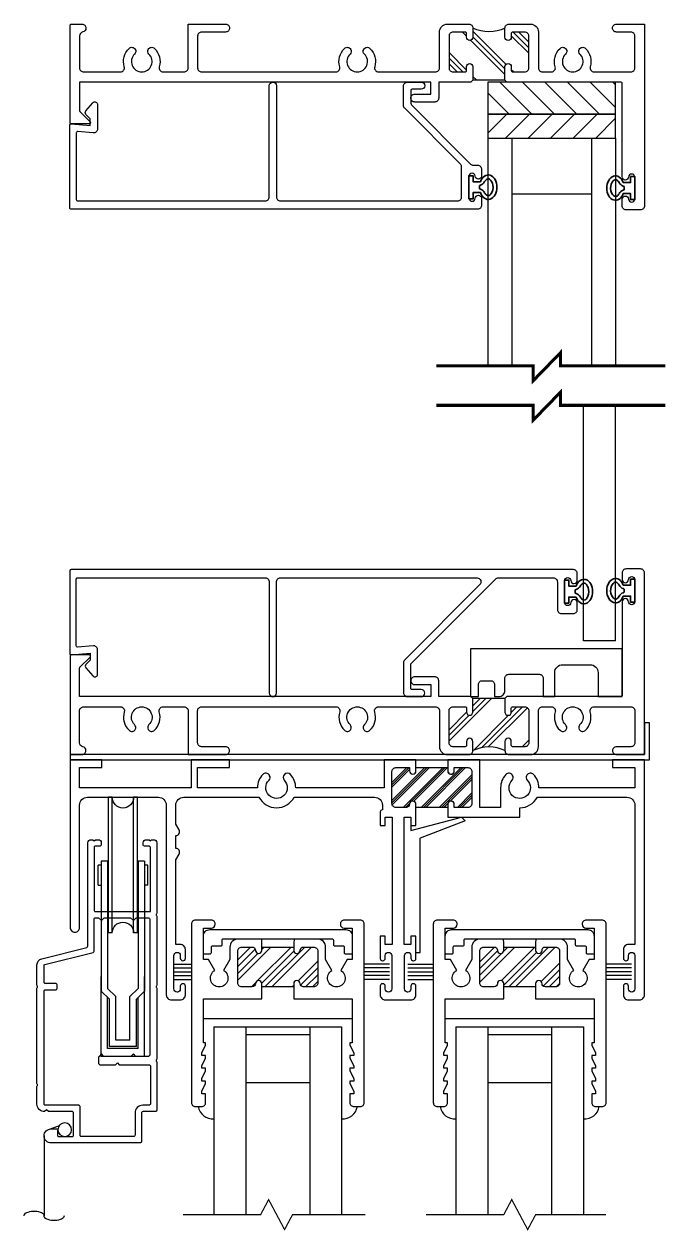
# Model space of a CAD drawing. Extents: x -87 to 44, y -173 to 76.
# Drawn here: x 15.46 to 20.49, y 10.08 to 19.54 of the extents above; entities that cross this region are included whole.
import ezdxf

# ---------------------------------------------------------------- set-up
doc = ezdxf.new("R2010")
doc.units = 0
doc.header["$MEASUREMENT"] = 0
doc.layers.get('0').update_dxf_attribs({"linetype": 'CONTINUOUS'})
for name, color, linetype in [('FRAME', 1, 'CONTINUOUS'), ('GEOMETRY', 1, 'CONTINUOUS'), ('GLASS', 7, 'CONTINUOUS'), ('MISC.', 7, 'CONTINUOUS'), ('SETTING BLOCKS', 7, 'CONTINUOUS'), ('SETTING_BLOCK', 4, 'CONTINUOUS'), ('TEXT', 7, 'CONTINUOUS'), ('VENT', 5, 'CONTINUOUS')]:
    doc.layers.add(name, color=color, linetype=linetype)
doc.layers.add('PROFILE NUMBER', color=150, linetype='CONTINUOUS', lineweight=35)

# ---------------------------------------------------------------- blocks, each defined once
blk = doc.blocks.new('3802 45 GLASS STOP')
blk.add_lwpolyline([(3.9391, -0.4335, -0.399638), (3.9142, -0.4097, 0.400364), (3.8891, -0.386, 0.414214), (3.8641, -0.411), (3.8641, -0.581, 0.414214), (3.8891, -0.606), (3.8892, -0.606, 0.399638), (3.9142, -0.5822, -0.399638), (3.9391, -0.5585, -0.414214), (3.9641, -0.5835), (3.9641, -0.637, -0.414214), (3.9331, -0.668), (-0.0009, -0.668, -0.414214), (-0.0109, -0.658), (-0.0109, -0.01, -0.440011), (0, 0), (0.1491, -0.013), (0.1491, 0.04), (0.115, 0.0742, -0.395486), (0.1141, 0.1015), (0.1701, 0.1652, -0.691708), (0.2051, 0.152), (0.2051, -0.0403, -0.440011), (0.1714, -0.0712), (0.05, -0.0606, 0.440011), (0.0391, -0.0706), (0.0391, -0.593, 0.414214), (0.0491, -0.603), (1.5201, -0.603, 0.414214), (1.5511, -0.572), (1.5511, 0.299, -0.414214), (1.5791, 0.327), (1.5791, 0.327, -0.414214), (1.6071, 0.299), (1.6071, -0.572, 0.414214), (1.6381, -0.603), (3.1786, -0.603, 0.668179), (3.2005, -0.55), (2.6122, 0.0382, -0.198912), (2.6031, 0.0602), (2.6031, 0.296, -0.414214), (2.6341, 0.327), (2.7411, 0.327, -0.414214), (2.7691, 0.299, -0.414214), (2.7411, 0.271), (2.6691, 0.271, 0.414214), (2.6591, 0.261), (2.6591, 0.0705), (3.3235, -0.5939, 0.198912), (3.3454, -0.603), (3.7771, -0.603, 0.414214), (3.8081, -0.572), (3.8081, -0.355, -0.414214), (3.8391, -0.324), (3.9331, -0.324, -0.414214), (3.9641, -0.355), (3.9641, -0.4085, -0.414214)], format="xyb", close=True)
blk = doc.blocks.new('3801 1 INCH GLASS STOP')
blk.add_lwpolyline([(2.7411, 0.327, -0.414214), (2.7691, 0.299, -0.414214), (2.7411, 0.271), (2.6691, 0.271, 0.414214), (2.6591, 0.261), (2.6591, 0.1671, 0.198912), (2.6682, 0.1452), (3.1282, -0.3149, 0.198912), (3.1502, -0.324), (3.1831, -0.324, -0.414214), (3.2141, -0.355), (3.2141, -0.4085, -0.414214), (3.1891, -0.4335, -0.399638), (3.1642, -0.4097, 0.400364), (3.1391, -0.386, 0.414214), (3.1141, -0.411), (3.1141, -0.581, 0.414214), (3.1391, -0.606), (3.1392, -0.606, 0.399638), (3.1642, -0.5822, -0.399638), (3.1891, -0.5585, -0.414214), (3.2141, -0.5835), (3.2141, -0.637, -0.414214), (3.1831, -0.668), (-0.0009, -0.668, -0.414214), (-0.0109, -0.658), (-0.0109, -0.01, -0.440011), (0, 0), (0.1491, -0.013), (0.1491, 0.04), (0.115, 0.0742, -0.395486), (0.1141, 0.1015), (0.1701, 0.1652, -0.691708), (0.2051, 0.152), (0.2051, -0.0403, -0.440011), (0.1714, -0.0712), (0.05, -0.0606, 0.440011), (0.0391, -0.0706), (0.0391, -0.593, 0.414214), (0.0491, -0.603), (1.5201, -0.603, 0.414214), (1.5511, -0.572), (1.5511, 0.299, -0.414214), (1.5791, 0.327, -0.414214), (1.6071, 0.299), (1.6071, -0.572, 0.414214), (1.6381, -0.603), (3.0271, -0.603, 0.414214), (3.0581, -0.572), (3.0581, -0.3368, 0.198912), (3.049, -0.3149), (2.6122, 0.122, -0.198912), (2.6031, 0.1439), (2.6031, 0.296, -0.414214), (2.6341, 0.327)], format="xyb", close=True)
blk = doc.blocks.new('A$C3BF656AD')
at = {"layer": 'SETTING BLOCKS'}
h = blk.add_hatch(dxfattribs=at)
h.set_pattern_fill('ANSI31', color=256, scale=0.25, angle=90, style=0)
h.set_pattern_definition([(135, (0.820812, -8.054306), (-0.02209709, -0.02209709), [])])
h.paths.add_polyline_path([(0, 0.0625), (0.25, 0.0625), (0.25, 0.1095), (0, 0.1095)])
h = blk.add_hatch(dxfattribs=at)
h.set_pattern_fill('ANSI31', color=256, scale=0.25, style=0)
h.set_pattern_definition([(45, (-2.098375, -8.085556), (-0.02209709, 0.02209709), [])])
h.paths.add_polyline_path([(0, 0), (0.25, 0), (0.25, 0.0625), (0, 0.0625)])
for points in [[(0, 0.0625), (0, 0.1095), (0.25, 0.1095), (0.25, 0.0625)], [(0, 0), (0, 0.0625), (0.25, 0.0625), (0.25, 0)]]:
    blk.add_lwpolyline(points, close=True, dxfattribs=at)
blk = doc.blocks.new('A$C49DD109D')
at = {"color": 7}
for p, q in [((0, 0.2385), (0.099, 0.2651)), ((0.099, 0.2651), (0.1067, 0.2576)), ((0, 0.2489), (0, 0.2385)), ((0.1067, 0.2576), (0.0185, 0.2238)), ((0.0185, 0), (0.0185, 0.2238)), ((0.01, 0), (0.0185, 0))]:
    blk.add_line(p, q, dxfattribs=at)
blk = doc.blocks.new('ROLLER')
for p, q in [((1.1712, 4.4135), (1.0862, 4.4135)), ((1.0862, 4.4135), (1.0862, 4.2572)), ((1.1587, 4.398), (1.0987, 4.398)), ((1.0987, 4.398), (1.0987, 4.298)), ((1.1587, 4.398), (1.1587, 4.298)), ((1.1712, 4.4135), (1.1712, 4.2572)), ((1.1025, 4.3942), (1.1025, 4.3017)), ((1.155, 4.3942), (1.1025, 4.3942)), ((1.115, 4.3817), (1.115, 4.2965)), ((1.1425, 4.3817), (1.115, 4.3817)), ((1.1425, 4.3817), (1.1425, 4.2965)), ((1.155, 4.3942), (1.155, 4.3017)), ((1.0862, 4.2855), (1.1025, 4.3017)), ((1.1712, 4.2855), (1.155, 4.3017)), ((1.0862, 4.0311), (1.0862, 4.2855)), ((1.0987, 4.2803), (1.115, 4.2965)), ((1.0987, 4.0311), (1.0987, 4.2803)), ((1.1587, 4.2803), (1.1425, 4.2965)), ((1.1587, 4.0311), (1.1587, 4.2803)), ((1.1712, 4.0311), (1.1712, 4.2855)), ((1.1002, 4.1717), (1.1002, 3.9062)), ((1.1077, 4.1717), (1.1002, 4.1717)), ((1.1077, 4.1717), (1.1077, 3.9062)), ((1.1497, 4.1717), (1.1497, 3.9062)), ((1.1572, 4.1717), (1.1497, 4.1717)), ((1.1572, 4.1717), (1.1572, 3.9062)), ((1.0862, 4.0945), (1.0862, 4.1252)), ((1.0987, 4.0907), (1.0987, 4.1252)), ((1.1587, 4.0907), (1.1587, 4.1252)), ((1.1712, 4.0907), (1.1712, 4.1252)), ((1.08, 4.0782), (1.08, 4.0389)), ((1.08, 4.0782), (1.0862, 4.0782)), ((1.1775, 4.0782), (1.1712, 4.0782)), ((1.1775, 4.0782), (1.1775, 4.0389)), ((1.0862, 4.0389), (1.08, 4.0389)), ((1.0987, 4.0311), (1.0862, 4.0311)), ((1.1712, 4.0311), (1.1587, 4.0311)), ((1.1775, 4.0389), (1.1712, 4.0389)), ((1.1077, 3.9062), (1.1002, 3.9062)), ((1.1572, 3.9062), (1.1497, 3.9062))]:
    blk.add_line(p, q)
for centre, start, end in [((1.1287, 4.1717), 180, 360), ((1.1287, 3.9062), 0, 180)]:
    blk.add_arc(centre, 0.021, start, end)
blk = doc.blocks.new('3000 SCREEN WITH ROLLER')
blk.add_line((-0.4991, 2.4885), (-0.5919, 2.5218))
for points in [[(0.2048, 0.2981), (0.1688, 0.2981, 0.414214), (0.1588, 0.2881), (0.1588, 0.2731, 0.414214), (0.1838, 0.2481), (0.2048, 0.2481), (0.2148, 0.2581), (0.2248, 0.2481), (0.2398, 0.2481, 0.414214), (0.2648, 0.2731), (0.2648, 0.8239, 0.213422), (0.2615, 0.8314, -0.447214), (0.2615, 0.8388, 0.213422), (0.2648, 0.8463), (0.2648, 1.3879, 0.213422), (0.2615, 1.3954, -0.447214), (0.2615, 1.4028, 0.213422), (0.2648, 1.4103), (0.2648, 1.9665, 0.213422), (0.2615, 1.9739, -0.447214), (0.2615, 1.9814, 0.213422), (0.2648, 1.9888), (0.2648, 2.3681, 0.414214), (0.2548, 2.3781), (0.1548, 2.3781, -0.414214), (0.1448, 2.3881), (0.1448, 2.6131, 0.414214), (0.1348, 2.6231), (-0.5622, 2.6231, 0.414214), (-0.6172, 2.5681, 0.414214), (-0.5622, 2.5131), (-0.5222, 2.5131, 0.414214), (-0.5122, 2.5231), (-0.5122, 2.5631, -0.414214), (-0.5022, 2.5731), (-0.3962, 2.5731, -0.414214), (-0.3862, 2.5631), (-0.3862, 2.3881, -0.414214), (-0.3962, 2.3781), (-0.5832, 2.3781), (-0.5982, 2.3631), (-0.6132, 2.3781, 0.414214), (-0.6732, 2.3181), (-0.6732, 2.1803, 0.213422), (-0.6698, 2.1728, -0.447214), (-0.6698, 2.1654, 0.213422), (-0.6732, 2.1579), (-0.6732, 1.4103, 0.213422), (-0.6698, 1.4028, -0.447214), (-0.6698, 1.3954, 0.213422), (-0.6732, 1.3879), (-0.6732, 1.2291, 0.34382), (-0.6354, 1.1806), (-0.2827, 1.092, -0.34382), (-0.2752, 1.0823), (-0.2752, 0.2731, 0.414214), (-0.2502, 0.2481), (-0.2352, 0.2481), (-0.2252, 0.2581), (-0.2152, 0.2481), (-0.1942, 0.2481, 0.414214), (-0.1692, 0.2731), (-0.1692, 0.2881, 0.414214), (-0.1792, 0.2981), (-0.2152, 0.2981, -0.414214), (-0.2252, 0.3081), (-0.2252, 0.8001, -0.414214), (-0.2152, 0.8101), (0.2148, 0.8101), (0.2148, 0.3081, -0.414214)], [(0.1998, 0.8601, 0.414214), (0.2098, 0.8701), (0.2098, 1.9352, 0.414214), (0.1998, 1.9452), (0.1009, 1.9452), (0.0818, 1.9261), (0.0628, 1.9452), (-0.1491, 1.9452), (-0.1682, 1.9261), (-0.1872, 1.9452, -0.198912), (-0.1902, 1.9522), (-0.1902, 2.0002, -0.414214), (-0.1802, 2.0102), (-0.0582, 2.0102), (-0.0432, 1.9952), (-0.0282, 2.0102), (0.2048, 2.0102, 0.414214), (0.2148, 2.0202), (0.2148, 2.3181, 0.414214), (0.2048, 2.3281), (0.1548, 2.3281, -0.414214), (0.0948, 2.3881), (0.0948, 2.5631, 0.414214), (0.0848, 2.5731), (-0.3262, 2.5731, 0.414214), (-0.3362, 2.5631), (-0.3362, 2.3381, -0.414214), (-0.3462, 2.3281), (-0.6082, 2.3281, 0.414214), (-0.6182, 2.3181), (-0.6182, 1.4341, 0.414214), (-0.6082, 1.4241), (-0.5262, 1.4241, -0.414214), (-0.5162, 1.4141), (-0.5162, 1.3841, -0.414214), (-0.5262, 1.3741), (-0.6082, 1.3741, 0.414214), (-0.6182, 1.3641), (-0.6182, 1.2356, 0.34382), (-0.6106, 1.2259), (-0.2327, 1.131, -0.34382), (-0.2252, 1.1213), (-0.2252, 0.8701, 0.414214), (-0.2152, 0.8601), (-0.1902, 0.8601), (-0.1682, 0.8821), (-0.1462, 0.8601), (0.0598, 0.8601), (0.0818, 0.8821), (0.1038, 0.8601)]]:
    blk.add_lwpolyline(points, format="xyb", close=True)
blk.add_circle((-0.4554, 2.5194), 0.0535)
at = {"xscale": 4, "yscale": 4, "zscale": 4}
blk.add_blockref('ROLLER', (-4.5148, -15.7087), dxfattribs=at)
blk = doc.blocks.new('RALE-SREADER')
at = {"layer": 'GEOMETRY', "color": 1}
blk.add_lwpolyline([(0.135, -0.08), (0.07, -0.08, 0.414214), (0.06, -0.09), (0.06, -0.133, -0.414214), (0.05, -0.143), (0.01, -0.143, -0.414214), (0, -0.133), (0, 0, -0.414214), (0.05, 0.05), (1.116, 0.05, -0.414214), (1.166, 0), (1.166, -0.133, -0.414214), (1.156, -0.143), (1.116, -0.143, -0.414214), (1.106, -0.133), (1.106, -0.09, 0.414214), (1.096, -0.08), (1.031, -0.08, -0.414214), (1.021, -0.07), (1.021, -0.035, 0.414214), (1.011, -0.025), (0.155, -0.025, 0.414214), (0.145, -0.035), (0.145, -0.07, -0.414214)], format="xyb", close=True, dxfattribs=at)
blk = doc.blocks.new('3075 TOP RAIL')
h = blk.add_hatch()
h.set_pattern_fill('ANSI34', scale=0.3, style=0)
h.set_pattern_definition([(45, (-1.25166, -5.8604), (-0.159099, 0.159099), []), (45, (-1.19863, -5.8604), (-0.159099, 0.159099), []), (45, (-1.1456, -5.8604), (-0.159099, 0.159099), []), (45, (-1.09256, -5.8604), (-0.159099, 0.159099), [])])
h.paths.add_polyline_path([(-0.125, 0.312), (-0.125, 0.286, -0.414214), (-0.149, 0.262), (-0.151, 0.262, -0.414214), (-0.175, 0.286), (-0.175, 0.287, 0.414214), (-0.2, 0.312), (-0.282, 0.312, 0.414214), (-0.313, 0.281), (-0.313, 0.031, 0.414214), (-0.282, 0), (-0.2, 0, 0.414214), (-0.175, 0.025, -0.414214), (-0.15, 0.05), (-0.149, 0.05, -0.414214), (-0.125, 0.026), (-0.125, 0), (0.125, 0), (0.125, 0.026, -0.414214), (0.149, 0.05), (0.15, 0.05, -0.414214), (0.175, 0.025, 0.414214), (0.2, 0), (0.282, 0, 0.414214), (0.313, 0.031), (0.313, 0.281, 0.414214), (0.282, 0.312), (0.2, 0.312, 0.414214), (0.175, 0.287), (0.175, 0.286, -0.414214), (0.151, 0.262), (0.149, 0.262, -0.414214), (0.125, 0.286), (0.125, 0.312)])
at = {"color": 7}
for p, q in [((-0.125, 0.312), (0.125, 0.312)), ((0.125, 0), (-0.125, 0))]:
    blk.add_line(p, q, dxfattribs=at)
for points in [[(-0.149, 0.05), (-0.15, 0.05, 0.414214), (-0.175, 0.025, -0.414214), (-0.2, 0), (-0.282, 0, -0.414214), (-0.313, 0.031), (-0.313, 0.281, -0.414214), (-0.282, 0.312), (-0.2, 0.312, -0.414214), (-0.175, 0.287), (-0.175, 0.286, 0.414214), (-0.151, 0.262), (-0.149, 0.262, 0.414214), (-0.125, 0.286), (-0.125, 0.343), (-0.126, 0.374), (-0.156, 0.374), (-0.313, 0.374, 0.414214), (-0.375, 0.312), (-0.375, 0.2145), (-0.4245, 0.1288, -3.732051), (-0.4935, 0.1288), (-0.543, 0.2145), (-0.583, 0.2145), (-0.583, 0.461), (-0.519, 0.461, 0.414214), (-0.49, 0.49), (-0.49, 0.492, 0.414214), (-0.521, 0.523), (-0.646, 0.523, 0.414214), (-0.677, 0.492), (-0.677, -0.906, 0.414214), (-0.646, -0.937), (-0.596, -0.937, 0.414214), (-0.565, -0.906), (-0.565, -0.837), (-0.595, -0.837), (-0.595, -0.817), (-0.565, -0.757), (-0.565, -0.737), (-0.595, -0.737), (-0.595, -0.717), (-0.565, -0.657), (-0.565, -0.637), (-0.595, -0.637), (-0.595, -0.617), (-0.565, -0.557), (-0.565, -0.537), (-0.595, -0.537), (-0.595, -0.517), (-0.565, -0.457), (-0.565, -0.437), (-0.583, -0.437), (-0.583, -0.094), (-0.125, -0.094), (-0.125, 0.026, 0.414214)], [(0.583, -0.437), (0.565, -0.437), (0.565, -0.457), (0.595, -0.517), (0.595, -0.537), (0.565, -0.537), (0.565, -0.557), (0.595, -0.617), (0.595, -0.637), (0.565, -0.637), (0.565, -0.657), (0.595, -0.717), (0.595, -0.737), (0.565, -0.737), (0.565, -0.757), (0.595, -0.817), (0.595, -0.837), (0.565, -0.837), (0.565, -0.906, 0.414214), (0.596, -0.937), (0.646, -0.937, 0.414214), (0.677, -0.906), (0.677, 0.492, 0.414214), (0.646, 0.523), (0.521, 0.523, 0.414214), (0.49, 0.492), (0.49, 0.49, 0.414214), (0.519, 0.461), (0.583, 0.461), (0.583, 0.2145), (0.543, 0.2145), (0.4935, 0.1288, -3.732051), (0.4245, 0.1288), (0.375, 0.2145), (0.375, 0.312, 0.414214), (0.313, 0.374), (0.156, 0.374), (0.127, 0.374), (0.125, 0.343), (0.125, 0.286, 0.414214), (0.149, 0.262), (0.151, 0.262, 0.414214), (0.175, 0.286), (0.175, 0.287, -0.414214), (0.2, 0.312), (0.282, 0.312, -0.414214), (0.313, 0.281), (0.313, 0.031, -0.414214), (0.282, 0), (0.2, 0, -0.414214), (0.175, 0.025, 0.414214), (0.15, 0.05), (0.149, 0.05, 0.414214), (0.125, 0.026), (0.125, -0.094), (0.583, -0.094)]]:
    blk.add_lwpolyline(points, format="xyb", close=True)
blk.add_blockref('RALE-SREADER', (-0.583, 0.399))
blk = doc.blocks.new('*U101')
at = {"layer": 'PROFILE NUMBER', "color": 5}
for p, q in [((-0.0161, 0.0916), (-0.013, 0.083)), ((-0.013, 0.083), (0.013, 0.083)), ((0.013, 0.083), (0.0161, 0.0915))]:
    blk.add_line(p, q, dxfattribs=at)
blk.add_lwpolyline([(-0.0427, 0.0907), (-0.0427, 0.0335), (-0.09, 0.0335), (-0.09, 0), (0.09, 0), (0.09, 0.0335), (0.0427, 0.0335), (0.0427, 0.0907)], dxfattribs=at)
for centre, start, end in [((-0.0725, 0.0712), 19.82892, 61.17501), ((0.0725, 0.0712), 118.76326, 160.19447)]:
    blk.add_arc(centre, 0.06, start, end, dxfattribs=at)
blk.add_ellipse((0, 0.1517), major_axis=(-0.0958, 0), ratio=0.712114, start_param=2.033109, end_param=7.391692, dxfattribs=at)
blk.add_open_spline([(0.0437, 0.1238), (0.0526, 0.1287), (0.0589, 0.1347), (0.0685, 0.1503), (0.0681, 0.1574), (0.0493, 0.1788), (0.027, 0.1893), (-0.0212, 0.1906), (-0.0451, 0.1815), (-0.0674, 0.16), (-0.0684, 0.1523), (-0.0607, 0.1366), (-0.0538, 0.1294), (-0.0436, 0.1238)], degree=3, knots=[2.2211, 2.2211, 2.2211, 2.2211, 2.727733, 2.727733, 3.7005, 3.7005, 4.673268, 4.673268, 5.646035, 5.646035, 6.618803, 6.618803, 7.203997, 7.203997, 7.203997, 7.203997], dxfattribs=at)
blk = doc.blocks.new('3809 BLOCK FRAME')
h = blk.add_hatch()
h.set_pattern_fill('PLAST', color=256, angle=45, style=0)
h.set_pattern_definition([(45, (-4.25098, -6.643), (-0.176777, 0.176777), []), (45, (-4.27308, -6.6209), (-0.176777, 0.176777), []), (45, (-4.29517, -6.5988), (-0.176777, 0.176777), [])])
edge = h.paths.add_edge_path()
edge.add_arc((-0.937, 0.093), 0.031, 270, 360, ccw=False)
edge.add_line((-0.937, 0.062), (-1.033, 0.062))
edge.add_arc((-1.033, 0.072), 0.01, 180, 270, ccw=False)
edge.add_line((-1.043, 0.072), (-1.043, 0.103))
edge.add_arc((-1.068, 0.103), 0.025, 360, 450)
edge.add_arc((-1.068, 0.103), 0.025, 90, 180)
edge.add_line((-1.093, 0.103), (-1.093, 0.031))
edge.add_arc((-1.2185, -0.2208), 0.2814, 63.50919, 116.49081)
edge.add_line((-1.344, 0.031), (-1.344, 0.103))
edge.add_arc((-1.369, 0.103), 0.025, 0, 90)
edge.add_arc((-1.369, 0.103), 0.025, 90, 180)
edge.add_line((-1.394, 0.103), (-1.394, 0.072))
edge.add_arc((-1.404, 0.072), 0.01, 270, 360, ccw=False)
edge.add_line((-1.404, 0.062), (-1.5, 0.062))
edge.add_arc((-1.5, 0.093), 0.031, 180, 270, ccw=False)
edge.add_line((-1.531, 0.093), (-1.531, 0.343))
edge.add_arc((-1.5, 0.343), 0.031, 90, 180, ccw=False)
edge.add_line((-1.5, 0.374), (-1.404, 0.374))
edge.add_arc((-1.404, 0.364), 0.01, 0, 90, ccw=False)
edge.add_line((-1.394, 0.364), (-1.394, 0.333))
edge.add_arc((-1.369, 0.333), 0.025, 180, 270)
edge.add_arc((-1.369, 0.333), 0.025, 270, 360)
edge.add_line((-1.344, 0.333), (-1.344, 0.439))
edge.add_line((-1.344, 0.439), (-1.093, 0.439))
edge.add_line((-1.093, 0.439), (-1.093, 0.333))
edge.add_arc((-1.068, 0.333), 0.025, 180, 270)
edge.add_arc((-1.068, 0.333), 0.025, 270, 360)
edge.add_line((-1.043, 0.333), (-1.043, 0.364))
edge.add_arc((-1.033, 0.364), 0.01, 90, 180, ccw=False)
edge.add_line((-1.033, 0.374), (-0.937, 0.374))
edge.add_arc((-0.937, 0.343), 0.031, 0, 90, ccw=False)
edge.add_line((-0.906, 0.343), (-0.906, 0.093))
blk.add_line((-1.093, 0.439), (-1.344, 0.439))
for points in [[(-1.093, 0.439), (-1.093, 0.333, 0.414214), (-1.068, 0.308, 0.414214), (-1.043, 0.333), (-1.043, 0.364, -0.414214), (-1.033, 0.374), (-0.937, 0.374, -0.414214), (-0.906, 0.343), (-0.906, 0.093, -0.414214), (-0.937, 0.062), (-1.033, 0.062, -0.414214), (-1.043, 0.072), (-1.043, 0.103, 0.414214), (-1.068, 0.128), (-1.068, 0.128, 0.414214), (-1.093, 0.103), (-1.093, 0.031, 0.414214), (-1.062, 0), (-0.893, 0, 0.414214), (-0.831, 0.062), (-0.831, 0.343, -0.414214), (-0.8, 0.374), (-0.7287, 0.374, -0.5024), (-0.699, 0.3341, 0.280293), (-0.6615, 0.1903, 0.498955), (-0.6125, 0.198), (-0.6125, 0.198, 0.334263), (-0.6183, 0.2348, -2.470836), (-0.5057, 0.2348, 0.334263), (-0.5115, 0.198, 0.498955), (-0.4625, 0.1903, 0.280293), (-0.425, 0.3341, -0.5024), (-0.3953, 0.374), (-0.106, 0.374, -0.414214), (-0.075, 0.343), (-0.075, 0.093, -0.414214), (-0.106, 0.062), (-0.219, 0.062, 0.414214), (-0.25, 0.031, 0.414214), (-0.219, 0), (0, 0), (0, 1.423, 0.414214), (-0.031, 1.454), (-0.144, 1.454, 0.414214), (-0.175, 1.423), (-0.175, 1.3715, 0.414214), (-0.15, 1.3465), (-0.15, 1.3465, 0.399638), (-0.125, 1.3702, -0.399638), (-0.1001, 1.394), (-0.1, 1.394, -0.414214), (-0.075, 1.369), (-0.075, 1.199, -0.414214), (-0.1, 1.174), (-0.1001, 1.174, -0.399638), (-0.125, 1.1977, 0.399638), (-0.15, 1.2215, 0.414214), (-0.175, 1.1965), (-0.175, 0.464, -0.414214), (-0.185, 0.454), (-1.078, 0.454), (-1.093, 0.439)], [(-1.344, 0.439), (-1.344, 0.439), (-1.359, 0.454), (-1.612, 0.454), (-1.612, 0.579, 0.414214), (-1.643, 0.61), (-1.799, 0.61, 0.414214), (-1.83, 0.579, 0.414214), (-1.799, 0.548), (-1.674, 0.548), (-1.674, 0.454), (-4.425, 0.454), (-4.425, 0.6777, -0.198912), (-4.4221, 0.6848), (-4.3429, 0.7639, 0.668179), (-4.35, 0.781), (-4.49, 0.781, 0.414214), (-4.5, 0.771), (-4.5, 0.01, 0.414214), (-4.49, 0), (-4.406, 0, 0.414214), (-4.375, 0.031, 0.358249), (-4.4, 0.0614, -0.358249), (-4.425, 0.0918), (-4.425, 0.343, -0.414214), (-4.394, 0.374), (-4.1047, 0.374, -0.5024), (-4.075, 0.3341, 0.280293), (-4.0375, 0.1903, 0.498955), (-3.9885, 0.198, 0.334263), (-3.9943, 0.2348, -2.470836), (-3.8817, 0.2348, 0.334263), (-3.8875, 0.198, 0.498955), (-3.8385, 0.1903, 0.280293), (-3.801, 0.3341, -0.5024), (-3.7713, 0.374), (-3.606, 0.374, -0.414214), (-3.575, 0.343), (-3.575, 0), (-3.281, 0, 0.414214), (-3.25, 0.031, 0.414214), (-3.281, 0.062), (-3.469, 0.062, -0.414214), (-3.5, 0.093), (-3.5, 0.343, -0.414214), (-3.469, 0.374), (-2.4167, 0.374, -0.5024), (-2.387, 0.3341, 0.280293), (-2.3495, 0.1903, 0.498955), (-2.3005, 0.198, 0.334263), (-2.3063, 0.2348, -2.470836), (-2.1937, 0.2348, 0.334263), (-2.1995, 0.198, 0.498955), (-2.1505, 0.1903, 0.280293), (-2.113, 0.3341, -0.5024), (-2.0833, 0.374), (-1.637, 0.374, -0.414214), (-1.606, 0.343), (-1.606, 0.062, 0.414214), (-1.544, 0), (-1.375, 0, 0.414214), (-1.344, 0.031), (-1.344, 0.103, 0.414214), (-1.369, 0.128, 0.414214), (-1.394, 0.103), (-1.394, 0.072, -0.414214), (-1.404, 0.062), (-1.5, 0.062, -0.414214), (-1.531, 0.093), (-1.531, 0.343, -0.414214), (-1.5, 0.374), (-1.404, 0.374, -0.414214), (-1.394, 0.364), (-1.394, 0.333, 0.414214), (-1.369, 0.308, 0.414214), (-1.344, 0.333), (-1.344, 0.439)]]:
    blk.add_lwpolyline(points, format="xyb")
blk.add_arc((-1.2185, -0.2208), 0.2814, 63.50919, 116.49081)

msp = doc.modelspace()

# ---------------------------------------------------------------- hatches: boundary and pattern name
at = {"layer": 'FRAME', "linetype": 'Continuous'}
h = msp.add_hatch(dxfattribs=at)
h.set_pattern_fill('PLAST', color=256, scale=0.4, angle=45, style=0)
h.set_pattern_definition([(45, (12.44032, -10.7258), (-0.07071068, 0.07071068), []), (45, (12.43148, -10.71696), (-0.07071068, 0.07071068), []), (45, (12.42264, -10.70812), (-0.07071068, 0.07071068), [])])
edge = h.paths.add_edge_path()
edge.add_line((18.52928, 13.71239), (18.77928, 13.71239))
edge.add_line((18.77928, 13.71239), (18.77928, 13.68539))
edge.add_arc((18.80432, 13.68539), 0.02504, 180, 364.58122)
edge.add_line((18.82928, 13.68739), (18.82928, 13.71239))
edge.add_line((18.82928, 13.71239), (18.93628, 13.71239))
edge.add_arc((18.93628, 13.68139), 0.031, 0, 90, ccw=False)
edge.add_line((18.96728, 13.68139), (18.96728, 13.43139))
edge.add_arc((18.93628, 13.43139), 0.031, -90, 0, ccw=False)
edge.add_line((18.93628, 13.40039), (18.82928, 13.40039))
edge.add_line((18.82928, 13.40039), (18.82928, 13.42539))
edge.add_arc((18.80424, 13.42539), 0.02504, 0, 175.41878)
edge.add_line((18.77928, 13.42739), (18.77928, 13.40039))
edge.add_line((18.77928, 13.40039), (18.52928, 13.40039))
edge.add_line((18.52928, 13.40039), (18.52928, 13.42539))
edge.add_arc((18.50424, 13.42539), 0.02504, 0, 175.41878)
edge.add_arc((18.44963, 13.42977), 0.02974, 278.986416, 355.41878, ccw=False)
edge.add_line((18.45428, 13.40039), (18.37228, 13.40039))
edge.add_arc((18.37228, 13.43139), 0.031, 180, 270, ccw=False)
edge.add_line((18.34128, 13.43139), (18.34128, 13.68139))
edge.add_arc((18.37228, 13.68139), 0.031, 90, 180, ccw=False)
edge.add_line((18.37228, 13.71239), (18.47928, 13.71239))
edge.add_line((18.47928, 13.71239), (18.47928, 13.68739))
edge.add_arc((18.50428, 13.68739), 0.025, 180, 359.995416)
edge.add_line((18.52928, 13.68739), (18.52928, 13.71239))

# ---------------------------------------------------------------- linework, layer by layer
at = {"layer": 'FRAME'}
msp.add_line((18.52928, 13.71239), (18.77928, 13.71239), dxfattribs=at)
at = {"layer": 'FRAME', "color": 7}
msp.add_line((18.77928, 13.40039), (18.52928, 13.40039), dxfattribs=at)
at = {"layer": 'FRAME', "color": 1}
for points in [[(16.64828, 13.27039), (16.64828, 13.41839, -0.414214), (16.71028, 13.48039), (16.94428, 13.48039), (17.01928, 13.48039), (17.29935, 13.48039, 0.594515), (17.5752, 13.48039), (18.20428, 13.48039, -0.414214), (18.26628, 13.41839), (18.26628, 13.38139), (18.26428, 13.38139, 0.414214), (18.24928, 13.36639), (18.24928, 13.30639), (18.24928, 13.26039), (18.28928, 13.26039), (18.28928, 13.32539), (18.34228, 13.32539), (18.34228, 12.32739), (18.28928, 12.32739), (18.28928, 12.39239), (18.24928, 12.39239), (18.24928, 12.21739, 0.414214), (18.26628, 12.20039), (18.26928, 12.20039, 0.414214), (18.28928, 12.22039), (18.28928, 12.24239, -0.414214), (18.31228, 12.26539), (18.31428, 12.26539, -0.414214), (18.33928, 12.24039), (18.33928, 11.98039, -0.999987), (18.28928, 11.98039, -0.000007), (18.28928, 11.98039), (18.28928, 12.00039, 0.414214), (18.26928, 12.02039), (18.26628, 12.02039, 0.414214), (18.24928, 12.00339), (18.24928, 11.93339, 0.414214), (18.28928, 11.89339), (18.48928, 11.89339, 0.414214), (18.52928, 11.93339), (18.52928, 12.00339, 0.414214), (18.51228, 12.02039), (18.50928, 12.02039, 0.414214), (18.48928, 12.00039), (18.48928, 11.97839, -0.414214), (18.46628, 11.95539), (18.46428, 11.95539, -0.414214), (18.43928, 11.98039), (18.43928, 12.24039, -0.414214), (18.46428, 12.26539), (18.46628, 12.26539, -0.414214), (18.48928, 12.24239), (18.48928, 12.22039, 0.414214), (18.50928, 12.20039), (18.51228, 12.20039, 0.414214), (18.52928, 12.21739), (18.52928, 12.39239), (18.48928, 12.39239), (18.48928, 12.32739), (18.43628, 12.32739), (18.43628, 13.32539), (18.48928, 13.32539), (18.48928, 13.26039), (18.52928, 13.26039), (18.52928, 13.30639), (18.52928, 13.32539), (18.52928, 13.40039), (18.52928, 13.42539, 0.414214), (18.50428, 13.45039), (18.50228, 13.45039, 0.414214), (18.47928, 13.42739), (18.47928, 13.42539, -0.414214), (18.45428, 13.40039), (18.37228, 13.40039, -0.414214), (18.34128, 13.43139), (18.34128, 13.68139, -0.414214), (18.37228, 13.71239), (18.47928, 13.71239), (18.47928, 13.68739, 0.999963), (18.52928, 13.68739, 0.000019), (18.52928, 13.68739), (18.52928, 13.77439), (18.27928, 13.77439), (18.27928, 13.55539), (17.58728, 13.55539, 0.192648), (17.54587, 13.65887, 0.999998), (17.49809, 13.61334, 0.000001), (17.49809, 13.61334, -2.388815), (17.37842, 13.61533, 0.341999), (17.38305, 13.64931), (17.38115, 13.6526, 0.500668), (17.32868, 13.65887, 0.192648), (17.28728, 13.55539), (16.81928, 13.55539), (16.81928, 13.71239), (17.06928, 13.71239), (17.06928, 13.77439), (16.76928, 13.77439), (16.76928, 13.55539), (15.89428, 13.55539), (15.89428, 13.71239), (16.06928, 13.71239), (16.06928, 13.77439), (15.81928, 13.77439), (15.81928, 12.46239, 0.414214), (15.85728, 12.42439), (15.85828, 12.42439, 0.414214), (15.89428, 12.46039), (15.89428, 13.41839, -0.414214), (15.95628, 13.48039), (16.51128, 13.48039, -0.414214), (16.57328, 13.41839), (16.57328, 11.93339, 0.414214), (16.61328, 11.89339), (16.68328, 11.89339, 0.414214), (16.72328, 11.93339), (16.72328, 12.00139, 0.414214), (16.70428, 12.02039), (16.70328, 12.02039, 0.414214), (16.68328, 12.00039), (16.68328, 11.97839, -0.414214), (16.66028, 11.95539), (16.65828, 11.95539, -0.414214), (16.63328, 11.98039), (16.63328, 12.24039, -0.414214), (16.65828, 12.26539), (16.66028, 12.26539, -0.414214), (16.68328, 12.24239), (16.68328, 12.22039, 0.414214), (16.70328, 12.20039), (16.70428, 12.20039, 0.414214), (16.72328, 12.21939), (16.72328, 12.26539), (16.72328, 12.28739, 0.414214), (16.68328, 12.32739), (16.64828, 12.32739), (16.64828, 12.99039), (16.67426, 13.03539, 0.57735), (16.64828, 13.08039), (16.64828, 13.18039, 0.57735), (16.67426, 13.22539)], [(20.21928, 11.95539, -0.414214), (20.19428, 11.98039), (20.19428, 12.00139, 0.414214), (20.17528, 12.02039), (20.17428, 12.02039, 0.414214), (20.15428, 12.00039), (20.15428, 11.93339, 0.414214), (20.19428, 11.89339), (20.27928, 11.89339, 0.414214), (20.31928, 11.93339), (20.31928, 13.77439), (20.06928, 13.77439), (20.06928, 13.71239), (20.24428, 13.71239), (20.24428, 13.55539), (19.49228, 13.55539, 0.192648), (19.45087, 13.65887, 0.500668), (19.3984, 13.6526), (19.3965, 13.64931, 0.341999), (19.40113, 13.61533, -2.410764), (19.28222, 13.61412, 0.336351), (19.2869, 13.6513), (19.28615, 13.6526, 0.500668), (19.23368, 13.65887, 0.192648), (19.19228, 13.55539), (19.19228, 13.40039), (19.02928, 13.40039), (19.02928, 13.77439), (18.77928, 13.77439), (18.77928, 13.68539, 0.414214), (18.80228, 13.66239), (18.80428, 13.66239, 0.414214), (18.82928, 13.68739), (18.82928, 13.71239), (18.93628, 13.71239, -0.414214), (18.96728, 13.68139), (18.96728, 13.43139, -0.414214), (18.93628, 13.40039), (18.82928, 13.40039), (18.82928, 13.42539, 0.414214), (18.80428, 13.45039), (18.80228, 13.45039, 0.414214), (18.77928, 13.42739), (18.77928, 13.40039), (18.77928, 13.32539), (19.34228, 13.32539), (19.34228, 13.39839, 0.274809), (19.4802, 13.48039), (20.18228, 13.48039, -0.414214), (20.24428, 13.41839), (20.24428, 12.32739), (20.19428, 12.32739, 0.414214), (20.15428, 12.28739), (20.15428, 12.22039, 0.414214), (20.17428, 12.20039), (20.17528, 12.20039, 0.414214), (20.19428, 12.21939), (20.19428, 12.24139, -0.414214), (20.21828, 12.26539), (20.22028, 12.26539, -0.414214), (20.24428, 12.24139), (20.24428, 11.97939, -0.414214), (20.22028, 11.95539)]]:
    msp.add_lwpolyline(points, format="xyb", close=True, dxfattribs=at)
at = {"layer": 'FRAME'}
msp.add_lwpolyline([(18.52928, 13.71239), (18.77928, 13.71239), (18.77928, 13.68539, 1.0407997), (18.82928, 13.68739), (18.82928, 13.71239), (18.93628, 13.71239, -0.4142136), (18.96728, 13.68139), (18.96728, 13.43139, -0.4142136), (18.93628, 13.40039), (18.82928, 13.40039), (18.82928, 13.42539, 0.9607997), (18.77928, 13.42739), (18.77928, 13.40039), (18.52928, 13.40039), (18.52928, 13.42539, 0.9607997), (18.47928, 13.42739, -0.3464392), (18.45428, 13.40039), (18.37228, 13.40039, -0.4142136), (18.34128, 13.43139), (18.34128, 13.68139, -0.4142136), (18.37228, 13.71239), (18.47928, 13.71239), (18.47928, 13.68739, 0.99996), (18.52928, 13.68739)], format="xyb", close=True, dxfattribs=at)
at = {"layer": 'GLASS'}
for p, q in [((19.093, 18.64305), (19.093, 16.85872)), ((19.093, 18.64305), (20.093, 18.64305)), ((19.2805, 18.64305), (19.2805, 16.85872)), ((19.9055, 18.64305), (19.9055, 16.85872)), ((20.093, 18.64305), (20.093, 16.85872)), ((19.2805, 18.20605), (19.9055, 18.20605)), ((19.843, 14.70639), (19.843, 16.54976)), ((20.093, 14.70639), (20.093, 16.54976)), ((20.093, 14.70639), (19.843, 14.70639))]:
    msp.add_line(p, q, dxfattribs=at)
at = {"layer": 'GLASS', "color": 7}
for p, q in [((16.86397, 11.74839), (18.02997, 11.74839)), ((18.7589, 11.74839), (19.9249, 11.74839)), ((16.94697, 11.68339), (16.94697, 10.21215)), ((16.94697, 11.68339), (17.94697, 11.68339)), ((17.19697, 11.68339), (17.19697, 10.21215)), ((17.69697, 11.68339), (17.69697, 10.21215)), ((17.94697, 11.68339), (17.94697, 10.21215)), ((18.8419, 11.68339), (19.8419, 11.68339)), ((18.8419, 11.68339), (18.8419, 10.21215)), ((19.0919, 11.68339), (19.0919, 10.21215)), ((19.5919, 11.68339), (19.5919, 10.21215)), ((19.8419, 11.68339), (19.8419, 10.21215)), ((17.19697, 11.62139), (17.69697, 11.62139)), ((19.0919, 11.62139), (19.5919, 11.62139)), ((17.19697, 11.24639), (17.69697, 11.24639)), ((19.0919, 11.24639), (19.5919, 11.24639))]:
    msp.add_line(p, q, dxfattribs=at)
at = {"layer": 'GLASS', "const_width": 0.024}
for points in [[(18.68872, 16.85872), (19.44832, 16.85872), (19.44832, 16.74301), (19.66082, 16.96126), (19.66082, 16.85872), (20.48292, 16.85872)], [(18.68872, 16.54976), (19.44832, 16.54976), (19.44832, 16.43406), (19.66082, 16.6523), (19.66082, 16.54976), (20.48292, 16.54976)]]:
    msp.add_lwpolyline(points, dxfattribs=at)
at = {"layer": 'GLASS', "color": 7, "const_width": 0.00939}
for points in [[(16.70412, 10.21215), (17.31279, 10.21215), (17.37524, 10.32952), (17.50014, 10.09477), (17.56259, 10.21215), (18.1327, 10.21215)], [(18.60842, 10.21215), (19.21728, 10.21215), (19.27973, 10.32952), (19.40463, 10.09477), (19.46707, 10.21215), (20.01928, 10.21215)]]:
    msp.add_lwpolyline(points, dxfattribs=at)
at = {"layer": 'GLASS', "color": 5, "flags": 128}
for points in [[(15.45988, 10.20249), (15.46122, 10.20933), (15.46518, 10.21594), (15.47162, 10.22209), (15.48034, 10.22758), (15.49102, 10.23221), (15.50332, 10.23583), (15.5168, 10.23831), (15.53101, 10.23957), (15.54547, 10.23957), (15.55969, 10.23831), (15.57317, 10.23583), (15.58546, 10.23221), (15.59615, 10.22758), (15.60486, 10.22209), (15.61131, 10.21594), (15.61526, 10.20933), (15.6166, 10.20249)], [(15.77331, 10.20249), (15.77198, 10.19564), (15.76802, 10.18903), (15.76158, 10.18288), (15.75286, 10.1774), (15.74218, 10.17277), (15.72988, 10.16915), (15.7164, 10.16667), (15.70219, 10.1654), (15.68773, 10.1654), (15.67351, 10.16667), (15.66003, 10.16915), (15.64773, 10.17277), (15.63705, 10.1774), (15.62834, 10.18288), (15.62189, 10.18903), (15.61793, 10.19564), (15.6166, 10.20249)]]:
    msp.add_lwpolyline(points, dxfattribs=at)
at = {"layer": 'GLASS', "color": 7}
for centre, start, end in [((16.93833, 11.07865), 189.983842, 274.238508), ((17.9556, 11.07865), 265.761492, 350.016158), ((18.83326, 11.07865), 189.983842, 274.238508), ((19.85053, 11.07865), 265.761492, 350.016158)]:
    msp.add_arc(centre, 0.11685, start, end, dxfattribs=at)
at = {"layer": 'MISC.', "color": 7}
for p, q in [((16.63343, 12.17402), (16.76993, 12.17402)), ((16.63343, 12.14402), (16.76993, 12.14402)), ((16.63343, 12.11402), (16.76993, 12.11402)), ((18.32252, 12.17402), (18.12401, 12.17402)), ((18.32252, 12.14402), (18.12401, 12.14402)), ((18.32252, 12.11402), (18.12401, 12.11402)), ((18.46634, 12.17402), (18.66486, 12.17402)), ((18.46634, 12.14402), (18.66486, 12.14402)), ((18.46634, 12.11402), (18.66486, 12.11402)), ((20.21745, 12.17402), (20.01894, 12.17402)), ((20.21745, 12.14402), (20.01894, 12.14402)), ((20.21745, 12.11402), (20.01894, 12.11402)), ((16.63343, 12.08402), (16.76993, 12.08402)), ((16.63343, 12.05402), (16.76993, 12.05402)), ((18.32252, 12.08402), (18.12401, 12.08402)), ((18.32252, 12.05402), (18.12401, 12.05402)), ((18.46634, 12.08402), (18.66486, 12.08402)), ((18.46634, 12.05402), (18.66486, 12.05402)), ((20.21745, 12.08402), (20.01894, 12.08402)), ((20.21745, 12.05402), (20.01894, 12.05402))]:
    msp.add_line(p, q, dxfattribs=at)
at = {"layer": 'MISC.'}
msp.add_lwpolyline([(20.31928, 14.06439), (20.31928, 13.81439), (15.81928, 13.81439), (15.81928, 13.77439), (20.35928, 13.77439), (20.35928, 14.06439)], close=True, dxfattribs=at)
at = {"layer": 'SETTING_BLOCK', "color": 7}
msp.add_lwpolyline([(19.22628, 14.31539), (19.22628, 14.41339, -0.4142136), (19.25628, 14.44339), (19.49628, 14.44339, -0.4142136), (19.52628, 14.41339), (19.52628, 14.26839), (19.61628, 14.26839), (19.61628, 14.45639, -0.4142136), (19.67828, 14.51839), (19.89428, 14.51839, -0.4142136), (19.95628, 14.45639), (19.95628, 14.26839), (20.14428, 14.26839), (20.14428, 14.64339), (18.95628, 14.64339), (18.95628, 14.26839), (19.01928, 14.26839), (19.01928, 14.36339, -0.4142136), (19.04928, 14.39339), (19.11428, 14.39339, -0.4142136), (19.14428, 14.36339), (19.14428, 14.26839), (19.17928, 14.26839, 0.4142136)], format="xyb", close=True, dxfattribs=at)
at = {"layer": 'VENT'}
msp.add_line((15.6166, 10.8283), (15.6166, 10.20249), dxfattribs=at)

# ---------------------------------------------------------------- block references
at = {"layer": 'FRAME', "xscale": -1, "rotation": 180}
for name, p in [('3809 BLOCK FRAME', (20.31928, 19.53505)), ('3802 45 GLASS STOP', (15.82928, 14.59539))]:
    msp.add_blockref(name, p, dxfattribs=at)
at = {"layer": 'FRAME'}
for name, p in [('3801 1 INCH GLASS STOP', (15.82928, 18.75405)), ('3809 BLOCK FRAME', (20.31928, 13.81439))]:
    msp.add_blockref(name, p, dxfattribs=at)
at = {"layer": 'MISC.', "xscale": 4, "yscale": 4, "zscale": 4}
msp.add_blockref('A$C49DD109D', (18.48928, 12.26493), dxfattribs=at)
at = {"layer": 'TEXT', "xscale": -4, "yscale": 4, "zscale": 4, "rotation": 180}
msp.add_blockref('A$C3BF656AD', (19.093, 19.08105), dxfattribs=at)
at = {"layer": 'TEXT', "rotation": 270}
for p in [(18.94341, 18.25808), (19.69341, 15.09135)]:
    msp.add_blockref('*U101', p, dxfattribs=at)
at = {"layer": 'TEXT', "xscale": -1, "rotation": 90}
for p in [(20.24428, 18.25105), (20.24428, 15.09839)]:
    msp.add_blockref('*U101', p, dxfattribs=at)
at = {"layer": 'VENT', "xscale": -1, "rotation": 180}
msp.add_blockref('3000 SCREEN WITH ROLLER', (16.23378, 13.39639), dxfattribs=at)
at = {"layer": 'VENT'}
for p in [(17.44697, 11.99539), (19.3419, 11.99539)]:
    msp.add_blockref('3075 TOP RAIL', p, dxfattribs=at)

doc.saveas('drawing.dxf')
